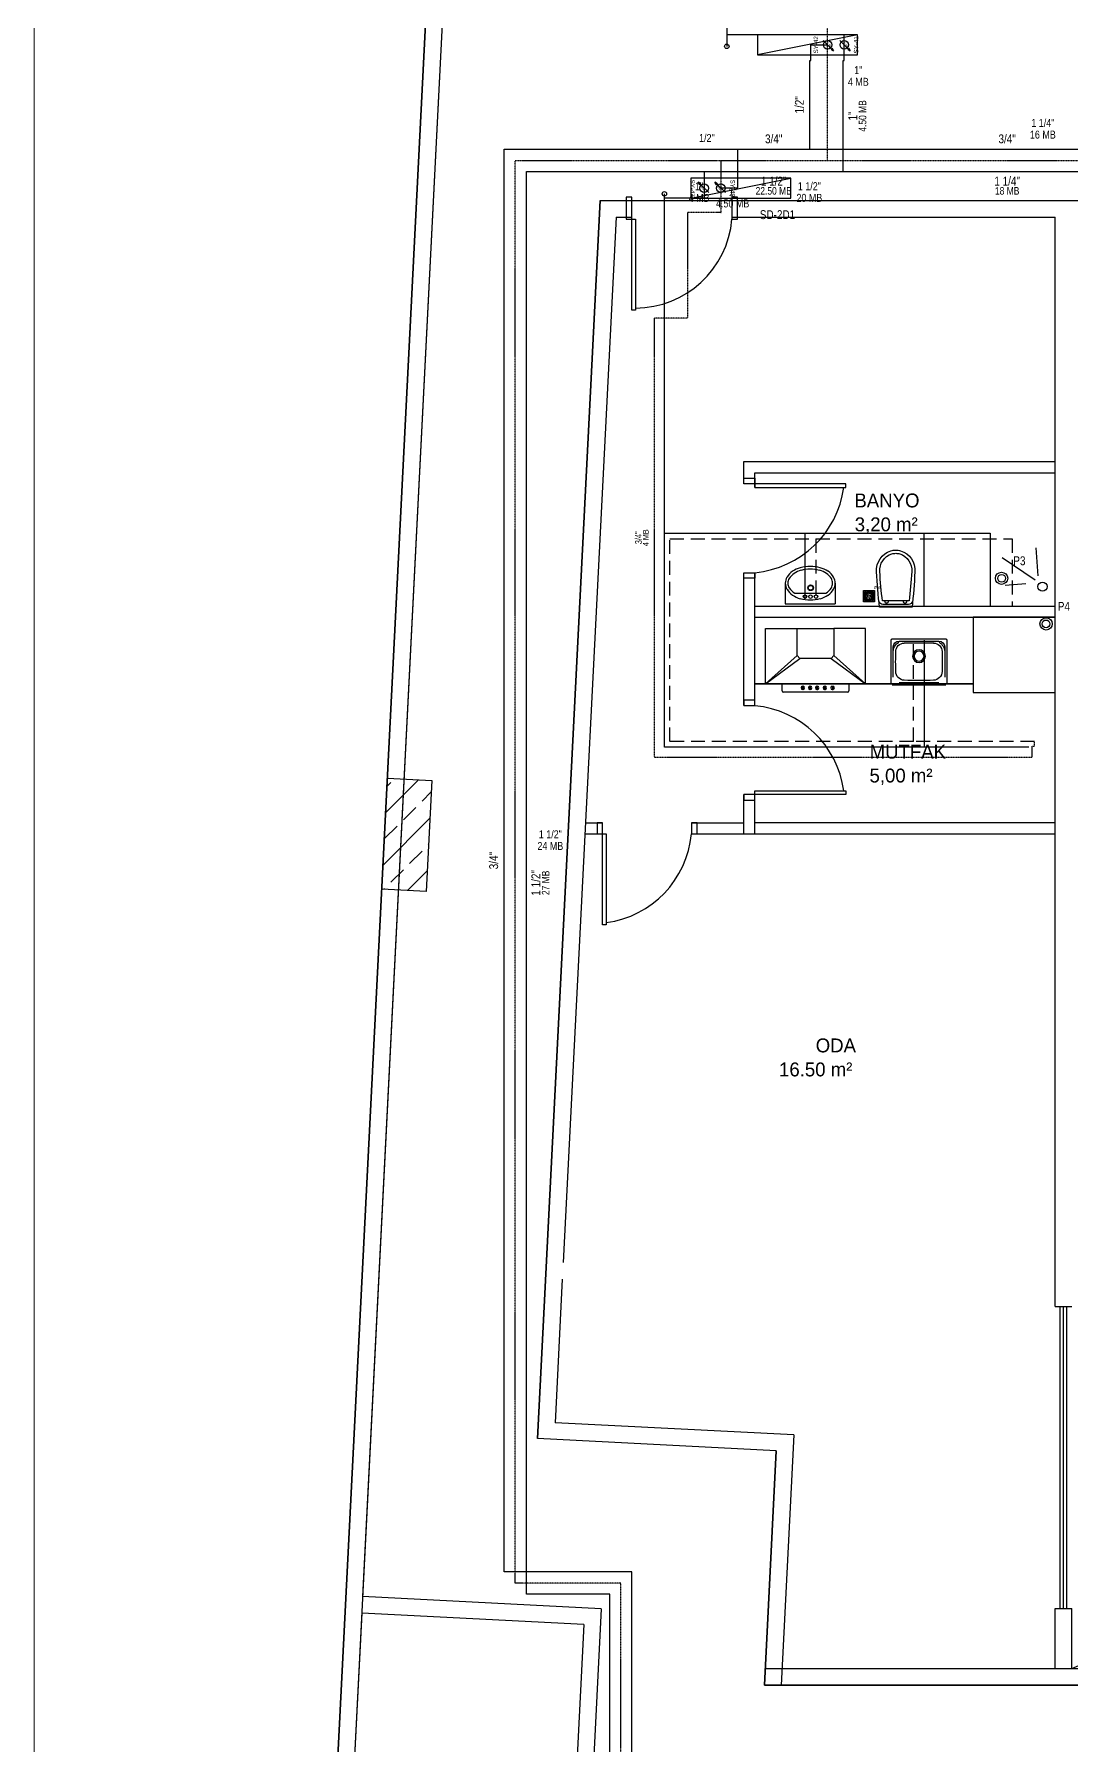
# Model space of a CAD drawing. Header units: centimetres. Extents: x 247996 to 315152, y -468471 to -440326.
# Drawn here: x 256625 to 257559, y -445621 to -444081 of the extents above; entities that cross this region are included whole.
import ezdxf
from ezdxf.enums import TextEntityAlignment as Align

# ---------------------------------------------------------------- set-up
doc = ezdxf.new("R2010")
doc.units = ezdxf.units.CM
doc.linetypes.add('0', pattern=[500, 500])
doc.linetypes.add('BASMA HATTI', pattern=[0.375, 0.25, -0.125])
for name, color, linetype, lineweight in [('SCOTT-ANTED', 144, 'Continuous', 0), ('SCOTT-MTY-SICAKSU-BORU', 1, 'BASMA HATTI', 30), ('SCOTT-MTY-SOGUKSU-BORU', 5, '0', 30), ('SCOTT-MTY-TEMIZSU-CAP', 101, 'Continuous', 30)]:
    doc.layers.add(name, color=color, linetype=linetype, lineweight=lineweight)
for name, color, linetype in [('SCOTT-MD-YUK-BIRIMI', 7, 'Continuous'), ('SCOTT-MKDU0', 50, 'Continuous'), ('SCOTT-MTY-PISSU-KOLON', 211, 'Continuous'), ('SCOTT-MTY-PISSU-KOLONNO', 211, 'Continuous'), ('SCOTT-MTY-SAYAC', 3, 'Continuous'), ('SCOTT-MTY-SIRKULASYON-BORU', 31, 'Continuous'), ('SCOTT-MTY-TEFRIS', 15, 'Continuous'), ('SCOTT-MTY-VANA', 1, 'Continuous')]:
    doc.layers.add(name, color=color, linetype=linetype)
doc.styles.add('CAP', font='wturkce.SHX', dxfattribs={"width": 0.65})
doc.styles.add('MtXpl_Comic_Sans_MS', font='comic.ttf')
doc.styles.add('ROTAS', font='arial.ttf')

# ---------------------------------------------------------------- blocks, each defined once
blk = doc.blocks.new('T-DOLAP')
blk.add_line((-45, -9), (45, 9))
blk.add_lwpolyline([(-45, -9), (45, -9), (45, 9), (-45, 9)], close=True)
blk = doc.blocks.new('MTY-SU SAYACI')
at = {"layer": 'SCOTT-MTY-VANA'}
blk.add_hatch(color=256, dxfattribs=at).paths.add_polyline_path([(9.8, 9.8), (5.6, 7), (7, 5.6)])
for p, q in [((-7.3, -7.3), (6.3, 6.3)), ((5.6, 7), (9.8, 9.8)), ((7, 5.6), (5.6, 7)), ((7, 5.6), (9.8, 9.8))]:
    blk.add_line(p, q, dxfattribs=at)
blk.add_circle((0, 0), 7, dxfattribs=at)
blk.add_attdef('CAP', (-2.3, -1.2), '', height=2.5, rotation=45, dxfattribs=at)
blk = doc.blocks.new('T-KOLON-P')
for radius in [5.5, 3.5]:
    blk.add_circle((0, 0), radius)
blk = doc.blocks.new('SUZGEC1')
at = {"layer": 'SCOTT-MTY-TEFRIS'}
blk.add_lwpolyline([(-5, -5), (-5, 5), (5, 5), (5, -5)], close=True, dxfattribs=at)
for points in [[(-4.3, 3.9), (-2, 1.5, 0.029484), (-2.2, 1.3), (-4.3, 2.5)], [(-2.5, 0.3), (-4.3, 0.3), (-4.3, 1.7), (-2.4, 0.7, 0.032775)], [(-3.9, 4.3), (-2.5, 4.3), (-1.3, 2.2, 0.029484), (-1.5, 2)], [(-0.7, 2.4, -0.032775), (-0.3, 2.5), (-0.3, 4.3), (-1.7, 4.3)], [(0.3, 2.5), (0.3, 4.3), (1.7, 4.3), (0.7, 2.4, 0.032775)], [(1.3, 2.2), (2.5, 4.3), (3.9, 4.3), (1.5, 2, 0.029484)], [(4.3, 3.9), (2, 1.5, -0.029484), (2.2, 1.3), (4.3, 2.5)], [(4.3, 0.3), (4.3, 1.7), (2.4, 0.7, -0.032775), (2.5, 0.3)], [(-2.5, -0.3), (-4.3, -0.3), (-4.3, -1.7), (-2.4, -0.7, -0.032775)], [(-4.3, -3.9), (-2, -1.5, -0.029484), (-2.2, -1.3), (-4.3, -2.5)], [(-3.9, -4.3), (-2.5, -4.3), (-1.3, -2.2, -0.029484), (-1.5, -2)], [(-0.3, -4.3), (-1.7, -4.3), (-0.7, -2.4, 0.032775), (-0.3, -2.5)], [(0.3, -2.5), (0.3, -4.3), (1.7, -4.3), (0.7, -2.4, -0.032775)], [(2.5, -4.3), (1.3, -2.2, 0.029484), (1.5, -2), (3.9, -4.3)], [(4.3, -2.5), (4.3, -3.9), (2, -1.5, 0.029484), (2.2, -1.3)], [(4.3, -0.3), (4.3, -1.7), (2.4, -0.7, 0.032775), (2.5, -0.3)]]:
    blk.add_lwpolyline(points, format="xyb", close=True, dxfattribs=at)
blk.add_circle((0, 0), 1.25, dxfattribs=at)
at = {"layer": 'SCOTT-MD-YUK-BIRIMI', "color": 6, "style": 'CAP'}
for tag, p in [('PS', (-2.1, 0)), ('PSCP', (4.3, 6.7))]:
    blk.add_attdef(tag, p, '', height=2.5, dxfattribs=at)

msp = doc.modelspace()

# ---------------------------------------------------------------- linework, layer by layer
at = {"layer": 'SCOTT-ANTED'}
msp.add_line((256625.4, -440326.5), (256625.4, -447826.5), dxfattribs=at)
at = {"layer": 'SCOTT-MKDU0', "color": 8, "ltscale": 0.03}
for p, q in [((257043.5, -443063.7), (256920.6, -445487.2)), ((257027, -443092.8), (256840, -446781.3)), ((256840, -446781.3), (257027, -443092.8)), ((257036.4, -443204.7), (256855.6, -446770.5)), ((257134.5, -444231), (257078.1, -445345)), ((257078.1, -445345), (257134.5, -444231)), ((257134.5, -444231), (257162.9, -444231)), ((257134.5, -444231), (258258.6, -444231)), ((257252.9, -444231), (257578.6, -444231)), ((257148.8, -444246), (257101.1, -445186.7)), ((257148.8, -444246), (257162.9, -444246)), ((257252.9, -444246), (257543.6, -444246)), ((257252.9, -444246), (257543.6, -444246)), ((257543.6, -445226.2), (257543.6, -444246)), ((257543.6, -444466), (257543.6, -444246)), ((257543.6, -444356), (257543.6, -444246)), ((257543.6, -445226.2), (257543.6, -444246)), ((257543.6, -445226.2), (257543.6, -444246)), ((257263.6, -444466), (257543.6, -444466)), ((257263.6, -444486), (257263.6, -444466)), ((257273.6, -444476), (257543.6, -444476)), ((257273.6, -444489.3), (257273.6, -444476)), ((257273.6, -444489.3), (257273.6, -444476)), ((257528.4, -444568.9), (257526.5, -444543.5)), ((257263.6, -444685.5), (257263.6, -444566)), ((257273.6, -444685.5), (257273.6, -444566)), ((257273.6, -444586), (257273.6, -444566)), ((257525.6, -444572.8), (257496.1, -444552.6)), ((257300.9, -444575.4), (257300.9, -444594.1)), ((257345.9, -444575.4), (257345.9, -444594.1)), ((257517.2, -444576), (257498.8, -444577.4)), ((257273.6, -444596), (257543.6, -444596)), ((257300.9, -444594.1), (257345.9, -444594.1)), ((257309.4, -444584.4), (257337.5, -444584.4)), ((257273.6, -444606), (257543.6, -444606)), ((257543.6, -444606), (257470, -444606)), ((257470, -444606), (257470, -444673.6)), ((257543.6, -444673.6), (257543.6, -444606)), ((257283.1, -444616), (257311.6, -444616)), ((257283.1, -444666), (257283.1, -444616)), ((257373.1, -444616), (257344.6, -444616)), ((257373.1, -444666), (257373.1, -444616)), ((257396.2, -444666), (257396.2, -444626.5)), ((257397.2, -444625.5), (257445.2, -444625.5)), ((257403.3, -444627.4), (257439, -444627.4)), ((257446.2, -444626.5), (257446.2, -444666)), ((257311.6, -444640.5), (257283.1, -444666)), ((257283.1, -444666), (257314.1, -444643)), ((257342.1, -444643), (257373.1, -444666)), ((257373.1, -444666), (257344.6, -444640.5)), ((257398, -444659.8), (257398, -444632.7)), ((257444.3, -444632.7), (257444.3, -444659.8)), ((257273.6, -444666), (257470, -444666)), ((257470, -444666), (257273.6, -444666)), ((257470, -444666), (257273.6, -444666)), ((257373.1, -444666), (257283.1, -444666)), ((257298.1, -444672.3), (257298.1, -444666)), ((257357.1, -444673.3), (257299.1, -444673.3)), ((257316.5, -444668), (257316.5, -444670.6)), ((257316.5, -444668), (257317.2, -444668)), ((257316.5, -444670.6), (257316.5, -444671.1)), ((257317.2, -444671.1), (257316.5, -444671.1)), ((257317.2, -444668), (257317.2, -444670.6)), ((257317.2, -444670.6), (257317.2, -444671.1)), ((257323.1, -444668), (257323.1, -444670.6)), ((257323.1, -444668), (257323.7, -444668)), ((257323.1, -444670.6), (257323.1, -444671.1)), ((257323.7, -444671.1), (257323.1, -444671.1)), ((257323.7, -444668), (257323.7, -444670.6)), ((257323.7, -444670.6), (257323.7, -444671.1)), ((257329.3, -444668), (257329.3, -444670.6)), ((257329.3, -444668), (257329.9, -444668)), ((257329.3, -444670.6), (257329.3, -444671.1)), ((257329.3, -444671.1), (257329.9, -444671.1)), ((257329.9, -444668), (257329.9, -444670.6)), ((257329.9, -444670.6), (257329.9, -444671.1)), ((257336.3, -444668), (257336.3, -444670.6)), ((257336.3, -444668), (257336.9, -444668)), ((257336.3, -444670.6), (257336.3, -444671.1)), ((257336.3, -444671.1), (257336.9, -444671.1)), ((257336.9, -444668), (257336.9, -444670.6)), ((257336.9, -444670.6), (257336.9, -444671.1)), ((257343.3, -444668), (257343.3, -444670.6)), ((257343.3, -444668), (257343.9, -444668)), ((257343.3, -444670.6), (257343.3, -444671.1)), ((257343.3, -444671.1), (257343.9, -444671.1)), ((257343.9, -444668), (257343.9, -444670.6)), ((257343.9, -444670.6), (257343.9, -444671.1)), ((257358.1, -444666), (257358.1, -444672.3)), ((257445.2, -444667), (257397.2, -444667)), ((257439, -444665.1), (257403.3, -444665.1)), ((257470, -444673.6), (257543.6, -444673.6)), ((256938, -444850.7), (256943.1, -444750.9)), ((256943.1, -444750.9), (256983, -444752.9)), ((256941.5, -444781.7), (256971, -444752.3)), ((256942.7, -444758.1), (256946.2, -444754.7)), ((256974.2, -444771.5), (256982.5, -444763.2)), ((256983, -444752.9), (256978, -444852.8)), ((257263.6, -444801), (257263.6, -444765.5)), ((257273.6, -444801), (257273.6, -444762.2)), ((256957.4, -444788.3), (256968.6, -444777.1)), ((256939.1, -444829), (256981.3, -444786.8)), ((256940.5, -444805.2), (256951.8, -444793.9)), ((257121.2, -444791), (257136.6, -444791)), ((257216.6, -444791), (257263.6, -444791)), ((257273.6, -444790.8), (257543.6, -444790.8)), ((256979.8, -444810.8), (256980.1, -444810.5)), ((257120.7, -444801), (257139.9, -444801)), ((257216.6, -444801), (257273.6, -444801)), ((257273.6, -444800.8), (257543.6, -444800.8)), ((256963, -444827.6), (256974.2, -444816.4)), ((256946.2, -444844.5), (256957.4, -444833.2)), ((256961.2, -444851.9), (256978.9, -444834.1)), ((256978, -444852.8), (256938, -444850.7)), ((256939.8, -444850.8), (256940.5, -444850.1)), ((257100.3, -445201.7), (257093.8, -445330.8)), ((257558.6, -445551.7), (258370.9, -445201.7)), ((257543.6, -445226.2), (257558.6, -445226.2)), ((257548.1, -445497.8), (257548.1, -445226.2)), ((257551.1, -445497.8), (257551.1, -445226.2)), ((257554.1, -445497.8), (257554.1, -445226.2)), ((257308.5, -445341.7), (257093.8, -445330.8)), ((257292.8, -445355.9), (257078.1, -445345)), ((257292.8, -445355.9), (257078.1, -445345)), ((257308.5, -445341.7), (257297.1, -445566.7)), ((257292.8, -445355.9), (257282.1, -445566.7)), ((257282.1, -445566.7), (257292.8, -445355.9)), ((257135.4, -445498.1), (256920.6, -445487.2)), ((256919.9, -445502.2), (256909.8, -445702)), ((257119.6, -445512.3), (256919.9, -445502.2)), ((257135.4, -445498.1), (257123.7, -445727.8)), ((257543.6, -445551.7), (257543.6, -445497.8)), ((257543.6, -445551.7), (257543.6, -445497.8)), ((257543.6, -445551.7), (257543.6, -445497.8)), ((257543.6, -445497.8), (257558.6, -445497.8)), ((257558.6, -445551.7), (257558.6, -445497.8)), ((257119.6, -445512.3), (257109.5, -445712.1)), ((257282.9, -445551.7), (258338.4, -445551.7)), ((257282.1, -445566.7), (257854.8, -445566.7)), ((257854.8, -445566.7), (257282.1, -445566.7))]:
    msp.add_line(p, q, dxfattribs=at)
for points in [[(257162.9, -444228), (257157.9, -444228), (257157.9, -444248), (257162.9, -444248), (257162.9, -444228)], [(257162.9, -444228), (257157.9, -444228), (257157.9, -444248), (257162.9, -444248), (257162.9, -444228)], [(257162.9, -444228), (257157.9, -444228), (257157.9, -444248), (257162.9, -444248), (257162.9, -444228)], [(257257.9, -444228), (257252.9, -444228), (257252.9, -444248), (257257.9, -444248), (257257.9, -444228)], [(257257.9, -444228), (257252.9, -444228), (257252.9, -444248), (257257.9, -444248), (257257.9, -444228)], [(257257.9, -444228), (257252.9, -444228), (257252.9, -444248), (257257.9, -444248), (257257.9, -444228)], [(257263.6, -444486), (257263.6, -444481), (257273.6, -444481), (257273.6, -444486), (257263.6, -444486)], [(257263.6, -444571), (257263.6, -444566), (257273.6, -444566), (257273.6, -444571), (257263.6, -444571)], [(257263.6, -444680.5), (257263.6, -444685.5), (257273.6, -444685.5), (257273.6, -444680.5), (257263.6, -444680.5)], [(257263.6, -444765.5), (257263.6, -444770.5), (257273.6, -444770.5), (257273.6, -444765.5), (257263.6, -444765.5)], [(257136.6, -444791), (257131.6, -444791), (257131.6, -444801), (257136.6, -444801), (257136.6, -444791)], [(257221.6, -444791), (257216.6, -444791), (257216.6, -444801), (257221.6, -444801), (257221.6, -444791)]]:
    msp.add_lwpolyline(points, dxfattribs=at)
for points in [[(257162.9, -444248), (257166.2, -444248), (257166.2, -444329.8), (257162.9, -444329.8)], [(257162.9, -444248), (257166.2, -444248), (257166.2, -444329.8), (257162.9, -444329.8)], [(257162.9, -444248), (257166.2, -444248), (257166.2, -444329.8), (257162.9, -444329.8)], [(257273.6, -444486), (257273.6, -444489.3), (257355.5, -444489.3), (257355.5, -444486)], [(257273.6, -444765.5), (257273.6, -444762.2), (257355.5, -444762.2), (257355.5, -444765.5)], [(257136.6, -444801), (257139.9, -444801), (257139.9, -444882.8), (257136.6, -444882.8)]]:
    msp.add_lwpolyline(points, close=True, dxfattribs=at)
for points in [[(257385.7, -444597, -0.01664), (257383.1, -444565.2, -0.351622), (257395.9, -444546.2, -0.068714), (257400.3, -444545.6, -0.068714), (257404.7, -444546.2, -0.351622), (257417.5, -444565.2, -0.01664), (257414.9, -444597)], [(257388.3, -444591.4, -0.016866), (257386, -444565, -0.351778), (257396.7, -444549, -0.068022), (257400.3, -444548.5, -0.068022), (257403.9, -444549, -0.351778), (257414.6, -444565, -0.016866), (257412.3, -444591.4)]]:
    msp.add_lwpolyline(points, format="xyb", close=True, dxfattribs=at)
msp.add_lwpolyline([(257415.2, -444591.5, -0.389191), (257411.8, -444594.6), (257400.3, -444594.6), (257388.8, -444594.6, -0.389191), (257385.4, -444591.5, -0.389191)], format="xyb", dxfattribs=at)
for centre, radius in [((257323.7, -444579.5), 2.52), ((257323.7, -444579.5), 2.12), ((257532.3, -444578.5, 51), 4.14), ((257318.6, -444587.5), 1.56), ((257323.6, -444587.5), 1.56), ((257328.6, -444587.5), 1.56)]:
    msp.add_circle(centre, radius, dxfattribs=at)
for centre, radius, start, end in [((257165.7, -444240.3), 87.6, 270.3687, 354.9809), ((257165.7, -444240.3), 87.6, 270.3687, 354.9809), ((257165.7, -444240.3), 87.6, 270.3687, 354.9809), ((257265.4, -444477.4), 88.9, 275.3081, 352.3253), ((257317.1, -444579), 17.2, 123.8347, 148.2866), ((257317.1, -444579), 14.8, 123.8347, 148.2866), ((257320.9, -444584.7), 24.1, 105.5176, 123.8347), ((257320.9, -444584.7), 21.7, 105.5176, 123.8347), ((257323.4, -444593.8), 33.5, 90, 105.5176), ((257323.4, -444593.8), 31.1, 90, 105.5176), ((257323.4, -444593.8), 33.5, 74.4824, 90), ((257323.4, -444593.8), 31.1, 74.4824, 90), ((257325.9, -444584.7), 21.7, 56.1653, 74.4824), ((257325.9, -444584.7), 24.1, 56.1653, 74.4824), ((257329.8, -444579), 14.8, 31.7134, 56.1653), ((257329.8, -444579), 17.2, 31.7134, 56.1653), ((257311.2, -444575.4), 10.3, 148.2866, 180), ((257311.2, -444575.4), 10.3, 180, 211.7134), ((257317.1, -444571.8), 17.2, 211.7134, 236.1653), ((257311.2, -444575.4), 7.93, 148.2866, 180), ((257311.2, -444575.4), 7.93, 180, 211.7134), ((257317.1, -444571.8), 14.8, 211.7134, 238.6233), ((257329.8, -444571.8), 14.8, 301.3767, 328.2866), ((257329.8, -444571.8), 17.2, 303.8347, 328.2866), ((257335.6, -444575.4), 7.93, 0, 31.7134), ((257335.6, -444575.4), 7.93, 328.2866, 0), ((257335.6, -444575.4), 10.3, 0, 31.7134), ((257335.6, -444575.4), 10.3, 328.2866, 0), ((257320.9, -444566.1), 24.1, 236.1653, 254.4824), ((257323.4, -444557), 33.5, 254.4824, 270), ((257323.4, -444557), 33.5, 270, 285.5176), ((257325.9, -444566.1), 24.1, 285.5176, 303.8347), ((257392, -444591.4), 1.78, 180, 0), ((257408.6, -444591.4), 1.78, 180, 0), ((257299.1, -444672.3), 1, 180, 270), ((257316.8, -444669.6), 1.54, 100.5754, 259.4621), ((257316.8, -444669.6), 1.54, 282.6235, 77.3767), ((257323.4, -444669.6), 1.54, 100.5754, 259.4621), ((257323.4, -444669.6), 1.54, 282.6235, 77.3767), ((257329.6, -444669.6), 1.54, 100.5754, 259.4621), ((257329.6, -444669.6), 1.54, 282.6235, 77.3767), ((257336.6, -444669.6), 1.54, 100.5754, 259.4621), ((257336.6, -444669.6), 1.54, 282.6235, 77.3767), ((257343.5, -444669.6), 1.54, 100.5754, 259.4621), ((257343.5, -444669.6), 1.54, 282.6235, 77.3767), ((257357.1, -444672.3), 1, 270, 0), ((257265.4, -444774.1), 88.9, 7.6747, 84.6919), ((257128, -444792.7), 88.9, 277.6747, 354.6919)]:
    msp.add_arc(centre, radius, start, end, dxfattribs=at)
at = {"layer": 'SCOTT-MKDU0', "color": 8, "ltscale": 0.03, "extrusion": (0, 0, -1)}
for centre, major_axis, start_param, end_param in [((257397.2, -444626.5), (0.707, 0.707), 3.926991, 5.497787), ((257403.3, -444632.7), (-3.75, 3.75), 5.497787, 7.068583), ((257408.1, -444637.2), (-7.14, 7.14), 5.524757, 6.541187), ((257439, -444632.7), (3.75, 3.75), -0.785398, 0.785398), ((257434.2, -444637.2), (7.14, 7.14), -0.258001, 0.758428), ((257445.2, -444626.5), (0.707, 0.707), -0.785398, 0.785398), ((257732.4, -444646), (-234.9, 234.9), 5.470817, 5.524757), ((257408.3, -444637.2), (-5.66, 5.66), 5.524757, 7.028844), ((257421.2, -444961.2), (332.3, 0), 4.67265, 4.752129), ((257421.2, -444641), (-4.07, 4.07), 3.926991, 10.210176), ((257421.2, -444641), (-3.18, 3.18), 3.926991, 10.210176), ((257434, -444637.2), (-5.66, 5.66), 0.825137, 2.329224), ((257109.9, -444646), (234.9, 234.9), 0.758428, 0.812368), ((257408.3, -444654.7), (5.66, 5.66), 2.395934, 3.900021), ((257434, -444654.7), (5.66, 5.66), 0.812368, 2.316455), ((257421.2, -444330.7), (332.3, 0), 1.531058, 1.610536)]:
    msp.add_ellipse(centre, major_axis=major_axis, ratio=1, start_param=start_param, end_param=end_param, dxfattribs=at)
at = {"layer": 'SCOTT-MKDU0', "color": 8, "ltscale": 0.03, "invisible_edges": 1}
for points in [[(257344.6, -444640.5), (257311.6, -444640.5), (257311.6, -444616), (257344.6, -444616)], [(257311.6, -444640.5), (257344.6, -444640.5), (257342.1, -444643), (257314.1, -444643)]]:
    msp.add_3dface(points, dxfattribs=at)
at = {"layer": 'SCOTT-MTY-SICAKSU-BORU', "ltscale": 50}
for p, q in [((257197.2, -444717.8), (257197.2, -444535.5)), ((257197.2, -444535.5), (257328.4, -444535.5)), ((257328.4, -444535.5), (257505.1, -444535.5)), ((257416.2, -444717.8), (257197.2, -444717.8)), ((257525, -444717.8), (257416.2, -444717.8))]:
    msp.add_line(p, q, dxfattribs=at)
at = {"layer": 'SCOTT-MTY-SICAKSU-BORU'}
for points in [[(257339, -444082), (257339, -443873), (257237, -443873), (257237, -443593), (257582, -443593), (257582, -443603), (257581.2, -443603), (257581.2, -443609.1)], [(257339, -444100), (257339, -444082)], [(257339, -444195), (257339, -444100)], [(257153, -445660), (257153, -445475), (257058, -445475), (257058, -444195), (257243, -444195)], [(257243, -444195), (257339, -444195)], [(257243, -444195), (257243, -444211)], [(257339, -444195), (257663, -444195)], [(257243, -444211), (257243, -444229)], [(257243, -444229), (257243, -444242), (257243.1, -444242), (257213.1, -444242), (257213.1, -444337), (257183.1, -444337), (257183.1, -444732), (257523.1, -444732), (257523.1, -444722), (257525, -444722), (257525, -444717.8)]]:
    msp.add_lwpolyline(points, dxfattribs=at)
at = {"layer": 'SCOTT-MTY-SICAKSU-BORU', "ltscale": 50}
for points in [[(257328.4, -444535.5), (257328.4, -444589.5)], [(257505.1, -444535.5), (257505.1, -444596)], [(257416.2, -444717.8), (257416.2, -444626.5)]]:
    msp.add_lwpolyline(points, dxfattribs=at)
at = {"layer": 'SCOTT-MTY-SIRKULASYON-BORU'}
for points in [[(257323, -444185), (257323, -444105), (257324, -444105), (257324, -444100)], [(257324, -444100), (257324, -444091), (257339, -444091)], [(257403, -445650), (257163, -445650), (257163, -445465), (257048, -445465), (257048, -444185), (257258, -444185)], [(257258, -444185), (257323, -444185)], [(257258, -444185), (257258, -444211)], [(257323, -444185), (257678, -444185)], [(257258, -444211), (257258, -444220), (257243, -444220)]]:
    msp.add_lwpolyline(points, dxfattribs=at)
at = {"layer": 'SCOTT-MTY-SOGUKSU-BORU', "ltscale": 50}
for p, q in [((257192.2, -444722.8), (257192.2, -444530.5)), ((257192.2, -444530.5), (257318.4, -444530.5)), ((257318.4, -444530.5), (257425.4, -444530.5)), ((257425.4, -444530.5), (257485.1, -444530.5)), ((257426.2, -444722.8), (257192.2, -444722.8)), ((257520, -444722.8), (257426.2, -444722.8))]:
    msp.add_line(p, q, dxfattribs=at)
for points in [[(257248.3, -443796.4), (257248.3, -444092.4)], [(257192.2, -444530.5), (257192.2, -444225.1)], [(257318.4, -444530.5), (257318.4, -444589.5)], [(257425.4, -444530.5), (257425.4, -444595.8)], [(257485.1, -444530.5), (257485.1, -444596)], [(257426.2, -444722.8), (257426.2, -444626.5)]]:
    msp.add_lwpolyline(points, dxfattribs=at)
at = {"layer": 'SCOTT-MTY-SOGUKSU-BORU'}
for points in [[(257354, -444082), (257248.3, -444082)], [(257354, -444100), (257354, -444082)], [(257353, -444205), (257353, -444105), (257354, -444105), (257354, -444100)], [(257143, -445685), (257143, -445485), (257068, -445485), (257068, -444205), (257228, -444205)], [(257228, -444205), (257353, -444205)], [(257228, -444205), (257228, -444211)], [(257228, -444211), (257228, -444229)], [(257353, -444205), (257648, -444205)], [(257228, -444229), (257192.2, -444229)]]:
    msp.add_lwpolyline(points, dxfattribs=at)
at = {"layer": 'SCOTT-MTY-SOGUKSU-BORU', "ltscale": 50}
for centre in [(257248.3, -444092.4), (257192.2, -444225.1)]:
    msp.add_circle(centre, 2, dxfattribs=at)

# ---------------------------------------------------------------- block references
at = {"layer": 'SCOTT-MTY-PISSU-KOLON'}
for p in [(257495.5, -444571), (257535.5, -444612)]:
    msp.add_blockref('T-KOLON-P', p, dxfattribs=at)
at = {"layer": 'SCOTT-MTY-SAYAC', "rotation": 180}
msp.add_blockref('T-DOLAP', (257321, -444091), dxfattribs=at)
at = {"layer": 'SCOTT-MTY-SAYAC'}
ref = msp.add_blockref('MTY-SU SAYACI', (257339, -444091), dxfattribs=dict(at, xscale=0.55, yscale=0.55, rotation=270))
ref.add_attrib('CAP', 'DN20', (257338.4, -444089.7), dxfattribs={"height": 1.38, "rotation": 315})
ref = msp.add_blockref('MTY-SU SAYACI', (257354, -444091), dxfattribs=dict(at, xscale=0.55, yscale=0.55, rotation=270))
ref.add_attrib('CAP', 'DN20', (257353.4, -444089.7), dxfattribs={"height": 1.38, "rotation": 315})
msp.add_blockref('T-DOLAP', (257261, -444220), dxfattribs=at)
ref = msp.add_blockref('MTY-SU SAYACI', (257228, -444220), dxfattribs=dict(at, xscale=0.55, yscale=0.55, rotation=90))
ref.add_attrib('CAP', 'DN20', (257228.6, -444221.3), dxfattribs={"height": 1.38, "rotation": 135})
ref = msp.add_blockref('MTY-SU SAYACI', (257243, -444220), dxfattribs=dict(at, xscale=0.55, yscale=0.55, rotation=90))
ref.add_attrib('CAP', 'DN20', (257243.6, -444221.3), dxfattribs={"height": 1.38, "rotation": 135})
at = {"layer": 'SCOTT-MTY-VANA'}
ref = msp.add_blockref('SUZGEC1', (257376.2, -444587.1), dxfattribs=at)
ref.add_attrib('PS', '2 SB', (257371.9, -444587.1), dxfattribs={"layer": 'SCOTT-MD-YUK-BIRIMI', "color": 6, "height": 2.5, "style": 'CAP'})
ref.add_attrib('PSCP', '%%C50', (257380.5, -444580.4), dxfattribs={"layer": 'SCOTT-MD-YUK-BIRIMI', "color": 6, "height": 2.5, "style": 'CAP'})

# ---------------------------------------------------------------- texts
at = {"layer": 'SCOTT-MKDU0', "color": 8, "ltscale": 0.03, "style": 'MtXpl_Comic_Sans_MS'}
for s, p in [('BANYO', (257363.1, -444507.2)), ('3,20 m²', (257363.4, -444528.7)), ('MUTFAK', (257376.8, -444733.2)), ('5,00 m²', (257376.7, -444754.7)), ('ODA', (257328.3, -444997.5)), ('16.50 m²', (257295.3, -445019.1))]:
    msp.add_text(s, height=12.5, dxfattribs=at).set_placement(p)
at = {"layer": 'SCOTT-MTY-PISSU-KOLONNO', "style": 'ROTAS', "width": 0.8}
for s, p in [('P3', (257511.5, -444555.2)), ('P4', (257551.5, -444596.2))]:
    msp.add_text(s, height=8, dxfattribs=at).set_placement(p, align=Align.MIDDLE_CENTER)
at = {"layer": 'SCOTT-MTY-SAYAC', "style": 'ROTAS', "width": 0.8}
msp.add_text('SD-2D1', height=8, dxfattribs=at).set_placement((257293.9, -444243.8), align=Align.MIDDLE_CENTER)
at = {"layer": 'SCOTT-MTY-TEMIZSU-CAP', "style": 'ROTAS', "width": 0.8}
for s, height, p in [('1"', 7.2, (257366.6, -444113.8)), ('4 MB', 7.2, (257366.6, -444124.3)), ('1 1/4"', 7.2, (257532.6, -444161.3)), ('1/2"', 7.2, (257230.4, -444174.8)), ('3/4"', 8, (257290.5, -444175.6)), ('3/4"', 8, (257500.5, -444175.6)), ('16 MB', 7.2, (257532.6, -444171.8)), ('1 1/2"', 8, (257290.5, -444213.6)), ('1 1/4"', 8, (257500.5, -444213.6)), ('4 MB', 7.2, (257223.4, -444228.7)), ('1"', 7.2, (257223.4, -444218.2)), ('1"', 7.2, (257253.6, -444223.2)), ('22.50 MB', 6.8, (257290.5, -444222.4)), ('20 MB', 7.2, (257322.6, -444228.7)), ('1 1/2"', 7.2, (257322.6, -444218.2)), ('18 MB', 6.8, (257500.5, -444222.4)), ('4.50 MB', 7.2, (257253.6, -444233.7)), ('1 1/2"', 7.2, (257089.6, -444801.3)), ('24 MB', 7.2, (257089.6, -444811.8))]:
    msp.add_text(s, height=height, dxfattribs=at).set_placement(p, align=Align.MIDDLE_CENTER)
for s, height, p in [('1/2"', 8, (257313.6, -444145)), ('4.50 MB', 6.8, (257370.4, -444155)), ('1"', 8, (257361.6, -444155)), ('3/4"', 6, (257168.8, -444534.5)), ('4 MB', 5.1, (257175.4, -444534.5)), ('3/4"', 8, (257038.6, -444825)), ('1 1/2"', 8, (257076.6, -444845)), ('27 MB', 6.8, (257085.4, -444845))]:
    msp.add_text(s, height=height, rotation=90, dxfattribs=at).set_placement(p, align=Align.MIDDLE_CENTER)
at = {"layer": 'SCOTT-MTY-VANA', "style": 'ROTAS', "width": 0.8}
for s, rotation, p in [('SY-42', 90, (257328.4, -444091)), ('SY-41', 90, (257364.6, -444091)), ('SY-47', -90, (257217.4, -444220)), ('SY-48', -90, (257253.6, -444220))]:
    msp.add_text(s, height=4, rotation=rotation, dxfattribs=at).set_placement(p, align=Align.MIDDLE_CENTER)

doc.saveas('drawing.dxf')
